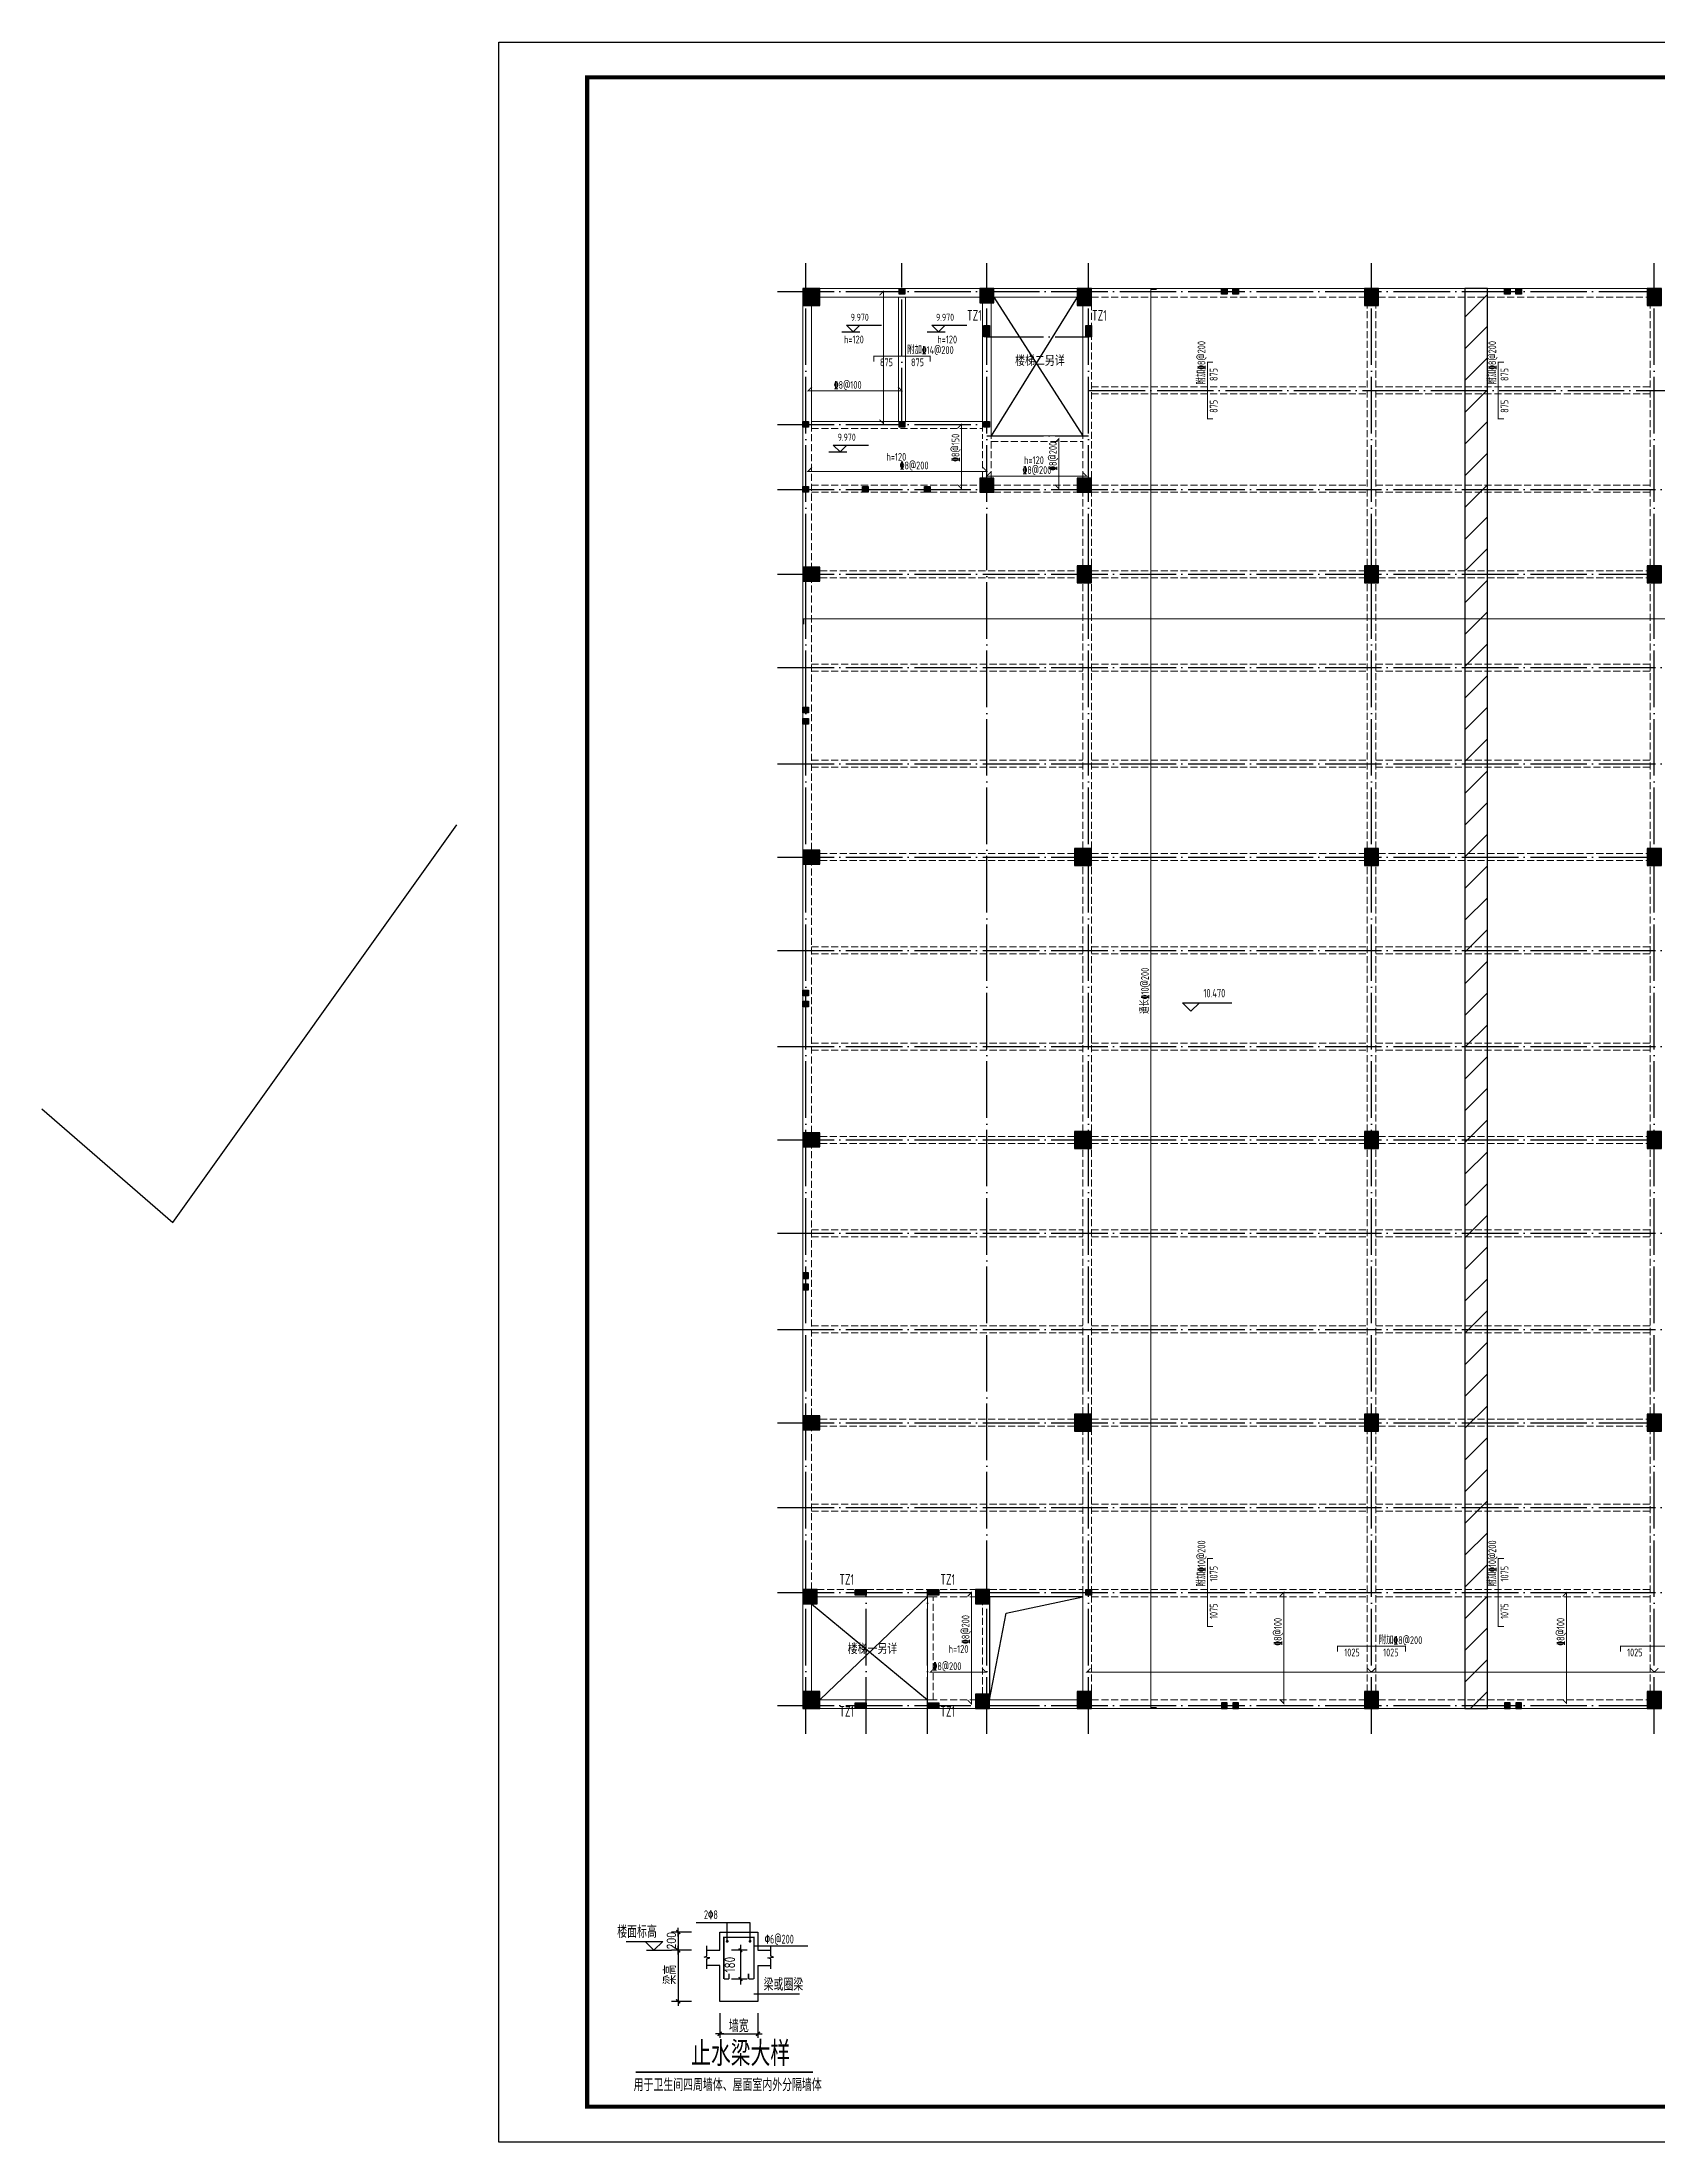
# Model space of a CAD drawing. Extents: x -2331248 to -1198620, y -977263 to -545844.
# Drawn here: x -1715338 to -1658235, y -765858 to -691608 of the extents above; entities that cross this region are included whole.
import ezdxf
from ezdxf.enums import TextEntityAlignment as Align

# ---------------------------------------------------------------- set-up
doc = ezdxf.new("R2010")
doc.units = 0
doc.header["$LTSCALE"] = 1000
doc.header["$MEASUREMENT"] = 0
for name, pattern in [('DASH', [0.35, 0.25, -0.1]), ('DOTE', [2.42, 2, -0.2, 0.02, -0.2]), ('线型3', [500, 300, -200])]:
    doc.linetypes.add(name, pattern=pattern)
doc.layers.get('0').update_dxf_attribs({"linetype": 'CONTINUOUS'})
doc.layers.get('DEFPOINTS').update_dxf_attribs({"linetype": 'CONTINUOUS'})
for name, color, linetype in [('DIM', 3, 'CONTINUOUS'), ('DOTE', 1, 'DOTE'), ('GJ', 1, 'CONTINUOUS'), ('PUB_TITLE', 4, 'CONTINUOUS'), ('TEXT', 7, 'CONTINUOUS'), ('THIN', 7, 'CONTINUOUS'), ('中文', 7, 'CONTINUOUS'), ('尺寸线及数字', 7, 'CONTINUOUS'), ('构件名称', 7, 'CONTINUOUS'), ('构造柱', 6, 'CONTINUOUS'), ('构造柱名称', 211, 'CONTINUOUS'), ('柱涂实', 54, 'CONTINUOUS'), ('洞口边线', 7, 'CONTINUOUS'), ('钢筋标注', 253, 'CONTINUOUS'), ('零厚板', 7, 'CONTINUOUS')]:
    doc.layers.add(name, color=color, linetype=linetype)
for name, color, linetype, lineweight in [('S_Beam', 4, 'CONTINUOUS', 18), ('S_BeamDash', 134, '线型3', 18), ('S_Cl', 2, 'CONTINUOUS', 9), ('S_Hole', 9, 'CONTINUOUS', 18), ('S_SlabDownBar', 14, 'CONTINUOUS', 35), ('S_SlabDownBarText', 7, 'CONTINUOUS', 25), ('S_SlabUpBar', 1, 'CONTINUOUS', 35), ('S_SlabUpBarDim', 84, 'CONTINUOUS', 25), ('S_SlabUpBarText', 7, 'CONTINUOUS', 25), ('板标注', 7, 'CONTINUOUS', 18)]:
    doc.layers.add(name, color=color, linetype=linetype, lineweight=lineweight)
doc.styles.add('_HZTXT', font='txt.shx', dxfattribs={"width": 0.8, "bigfont": 'hztxt.shx'})
doc.styles.add('DIM_FONT', font='tssdeng.shx', dxfattribs={"width": 0.8, "bigfont": 'tssdchn.shx'})
doc.styles.add('PkpmHz', font='Pkpmeng', dxfattribs={"width": 0.7, "bigfont": 'hztxt'})
doc.styles.get("Standard").update_dxf_attribs({"font": 'txt.shx', "height": 3, "bigfont": 'hztxt.shx'})
doc.styles.add('STYLE2', font='tssdeng.shx', dxfattribs={"width": 0.8, "bigfont": 'tssdchn.shx'})
doc.styles.add('TSSD_NORM', font='Tssdeng.shx', dxfattribs={"width": 0.7, "bigfont": 'hztxt.shx'})
doc.styles.add('TSSD_REIN', font='Tssdeng.shx', dxfattribs={"width": 0.7, "bigfont": 'hztxt.shx'})
doc.dimstyles.new('DIMN', dxfattribs={"dimtxt": 300, "dimasz": 100, "dimexe": 250, "dimexo": 300, "dimgap": 150, "dimtad": 1, "dimdec": 0, "dimzin": 0, "dimdsep": 46, "dimtxsty": 'DIM_FONT', "dimblk": 'ARCHTICK', "dimcen": 0.09, "dimdle": 150, "dimclrt": 7, "dimazin": 2, "dimtfac": 1, "dimtdec": 0, "dimtix": 1, "dimtmove": 2, "dimatfit": 3, "dimldrblk": '_DIMX', "dimfxl": 1, "dimtolj": 1, "dimtzin": 0, "dimarcsym": 0})

# ---------------------------------------------------------------- blocks, each defined once
blk = doc.blocks.new('_ARCHTICK')
at = {"color": 0, "linetype": 'ByBlock', "const_width": 0.4}
blk.add_lwpolyline([(-0.5, -0.5), (0.5, 0.5)], dxfattribs=at)
blk = doc.blocks.new('*D222')
at = {"color": 0, "lineweight": -2}
for p, q in [((-1737676, -680539), (-1738119, -680539)), ((-1737869, -680389), (-1737869, -681505)), ((-1737676, -681355), (-1738119, -681355))]:
    blk.add_line(p, q, dxfattribs=at)
at = {"layer": 'DEFPOINTS', "color": 0}
for p in [(-1737376, -680539), (-1737869, -681355), (-1737376, -681355)]:
    blk.add_point(p, dxfattribs=at)
at = {"color": 0, "lineweight": -2, "xscale": 100, "yscale": 100, "zscale": 100}
for p, rotation in [((-1737869, -680539), 90), ((-1737869, -681355), 270)]:
    blk.add_blockref('_ARCHTICK', p, dxfattribs=dict(at, rotation=rotation))
at = {"color": 7, "insert": (-1738169, -680947), "char_height": 300, "attachment_point": 5, "rotation": 90, "style": 'DIM_FONT'}
blk.add_mtext('\\A1;180', dxfattribs=at)
blk = doc.blocks.new('_DIMX')
blk.add_line((-150, 0), (150, 0))
at = {"const_width": 50}
blk.add_lwpolyline([(-70, -70), (70, 70)], dxfattribs=at)
blk = doc.blocks.new('A$C1ABE4412')
at = {"color": 0, "linetype": 'ByBlock'}
for p, q in [((1671.8, 4496.3), (1671.8, 2536.8)), ((2847.4, 1619.2), (3925.8, 1619.2))]:
    blk.add_line(p, q, dxfattribs=at)
for p, q in [((2846.6, 3984.8), (2846.6, 4496.3)), ((2846.6, 4496.3), (3926.6, 4496.3)), ((3926.6, 4496.3), (3926.6, 3984.8)), ((2482.2, 3984.8), (2846.6, 3984.8)), ((3926.6, 3984.8), (4291, 3984.8)), ((2846.6, 3552.8), (2482.2, 3552.8)), ((2846.6, 2536), (2846.6, 3552.8)), ((3926.6, 3552.8), (4291, 3552.8)), ((3926.6, 3552.8), (3926.6, 2536)), ((3926.6, 2536), (2846.6, 2536)), ((3814.1, 2749.8), (5105.3, 2749.8))]:
    blk.add_line(p, q)
at = {"const_width": 48}
blk.add_lwpolyline([(466.9, 531.3), (5481, 531.3)], dxfattribs=at)
at = {"layer": 'DIM'}
for p, q in [((3703.8, 4756.4), (2175.6, 4756.4)), ((3057.9, 4216.8), (3057.9, 4756.4)), ((3703.8, 4216.8), (3703.8, 4756.4)), ((2049.9, 4496.3), (1482.7, 4496.3)), ((2049.9, 3984.8), (1482.7, 3984.8)), ((5342.4, 4102.3), (3814.1, 4102.3)), ((2049.9, 2536), (1482.7, 2536)), ((2846.6, 2201.8), (2846.6, 1509)), ((3926.6, 2201.8), (3926.6, 1509))]:
    blk.add_line(p, q, dxfattribs=at)
for points in [[(2482.2, 3461.6), (2482.2, 3738.4), (2565, 3766.4), (2406.1, 3792.7), (2482.2, 3811.9), (2482.2, 4111.6)], [(4291, 3461.6), (4291, 3738.4), (4208.1, 3766.4), (4367, 3792.7), (4291, 3811.9), (4291, 4111.6)]]:
    blk.add_lwpolyline(points, dxfattribs=at)
at = {"layer": 'GJ', "const_width": 40}
for points in [[(3814.1, 3168.9), (3814.1, 4347), (2963.4, 4347), (2963.4, 3168.9)], [(3111.6, 3168.9), (2963.4, 3168.9)], [(3111.6, 3321.8), (3111.6, 3168.9)], [(3661.5, 3321.8), (3661.5, 3168.9)], [(3661.5, 3168.9), (3809.8, 3168.9)]]:
    blk.add_lwpolyline(points, dxfattribs=at)
for points in [[(3037.9, 4236.8, 1), (3077.9, 4236.8, 1)], [(3683.8, 4236.8, 1), (3723.8, 4236.8, 1)]]:
    blk.add_lwpolyline(points, format="xyb", close=True, dxfattribs=at)
at = {"layer": '尺寸线及数字'}
for p, q in [((204.4, 4234.8), (1234.4, 4234.8)), ((984.4, 3984.8), (734.4, 4234.8)), ((1234.4, 4234.8), (984.4, 3984.8)), ((772.8, 3984.8), (1482.7, 3984.8))]:
    blk.add_line(p, q, dxfattribs=at)
at = {"color": 0, "linetype": 'ByBlock', "yscale": 0.7999999998137355, "zscale": 0.8}
for p, xscale, rotation in [((1671.8, 4496.3), 0.7999999998137355, 90), ((1671.8, 3984.8), 0.7999999998137355, 90), ((1671.8, 2536), 0.7999999998137355, 270), ((2846.6, 1619.2), 0.8000000000465661, 180)]:
    blk.add_blockref('_DIMX', p, dxfattribs=dict(at, xscale=xscale, rotation=rotation))
at = {"color": 0, "linetype": 'ByBlock', "xscale": 0.8000000000465661, "yscale": 0.7999999998137355, "zscale": 0.8}
blk.add_blockref('_DIMX', (3926.6, 1619.2), dxfattribs=at)
at = {"color": 7, "linetype": 'ByBlock', "width": 0.8}
blk.add_text('200', height=240, rotation=90, dxfattribs=at).set_placement((1476.8, 4253.5), align=Align.MIDDLE)
at = {"layer": '中文', "style": '_HZTXT', "width": 0.8}
for s, height, p in [('止水梁大样', 700, (2039, 706.7)), ('用于卫生间四周墙体、屋面室内外分隔墙体', 350, (412.4, 0))]:
    blk.add_text(s, height=height, dxfattribs=at).set_placement(p)
at = {"layer": '钢筋标注'}
for s, height, style, width, p in [('2%%1308', 250, 'TSSD_REIN', 0.7, (2399.5, 4864.6)), ('%%1306@200', 250, 'TSSD_REIN', 0.7, (4119.2, 4172.7)), ('梁或圈梁', 350, '_HZTXT', 0.8, (4088.1, 2841.2))]:
    blk.add_text(s, height=height, dxfattribs=dict(at, style=style, width=width)).set_placement(p)
at = {"layer": '钢筋标注', "style": '_HZTXT', "width": 0.8}
blk.add_text('楼面标高', height=350, dxfattribs=at).set_placement((1067.1, 4333.3), align=Align.RIGHT)
blk.add_text('梁高', height=350, rotation=90, dxfattribs=at).set_placement((1418.8, 3291.7), align=Align.MIDDLE)
blk.add_text('墙宽', height=350, dxfattribs=at).set_placement((3386.6, 1859.2), align=Align.MIDDLE)
at = {"color": 43}
dim = blk.add_linear_dim(base=(3432.9, 3168.9), p1=(3926.6, 3984.8), p2=(3926.6, 3168.9), angle=90, text='180', dimstyle='DIMN', override={"dimlfac": 0.2, "dimzin": 0}, dxfattribs=at)
dim.commit()
dim.dimension.update_dxf_attribs({"geometry": '*D222', "text_midpoint": (3132.9, 3576.9), "insert": (1741302.1, 684523.4)})

msp = doc.modelspace()

# ---------------------------------------------------------------- hatches: boundary and pattern name
h = msp.add_hatch()
h.set_pattern_fill('ANSI31', color=256, scale=500, style=0)
h.set_pattern_definition([(45, (122468.5, -63308), (-561.266, 561.266), [])])
h.paths.add_polyline_path([(-1664231.5, -700327.1), (-1665031.5, -700327.1), (-1665031.5, -750527.1), (-1664231.5, -750527.1)])
at = {"layer": '柱涂实'}
for points in [[(-1687831.5, -700927.1), (-1687831.5, -700327.1), (-1688431.5, -700327.1), (-1688431.5, -700927.1)], [(-1681681.5, -700827.1), (-1681681.5, -700327.1), (-1682181.5, -700327.1), (-1682181.5, -700827.1)], [(-1678231.5, -700927.1), (-1678231.5, -700327.1), (-1678731.5, -700327.1), (-1678731.5, -700927.1)], [(-1668081.5, -700927.1), (-1668081.5, -700327.1), (-1668581.5, -700327.1), (-1668581.5, -700927.1)], [(-1658081.5, -700927.1), (-1658081.5, -700327.1), (-1658581.5, -700327.1), (-1658581.5, -700927.1)], [(-1681681.5, -707527.1), (-1681681.5, -707027.1), (-1682181.5, -707027.1), (-1682181.5, -707527.1)], [(-1678231.5, -707527.1), (-1678231.5, -707027.1), (-1678731.5, -707027.1), (-1678731.5, -707527.1)], [(-1687831.5, -710677.1), (-1687831.5, -710177.1), (-1688431.5, -710177.1), (-1688431.5, -710677.1)], [(-1678231.5, -710727.1), (-1678231.5, -710127.1), (-1678731.5, -710127.1), (-1678731.5, -710727.1)], [(-1668081.5, -710727.1), (-1668081.5, -710127.1), (-1668581.5, -710127.1), (-1668581.5, -710727.1)], [(-1658081.5, -710727.1), (-1658081.5, -710127.1), (-1658581.5, -710127.1), (-1658581.5, -710727.1)], [(-1687831.5, -720677.1), (-1687831.5, -720177.1), (-1688431.5, -720177.1), (-1688431.5, -720677.1)], [(-1678231.5, -720727.1), (-1678231.5, -720127.1), (-1678831.5, -720127.1), (-1678831.5, -720727.1)], [(-1668081.5, -720727.1), (-1668081.5, -720127.1), (-1668581.5, -720127.1), (-1668581.5, -720727.1)], [(-1658081.5, -720727.1), (-1658081.5, -720127.1), (-1658581.5, -720127.1), (-1658581.5, -720727.1)], [(-1687831.5, -730677.1), (-1687831.5, -730177.1), (-1688431.5, -730177.1), (-1688431.5, -730677.1)], [(-1678231.5, -730727.1), (-1678231.5, -730127.1), (-1678831.5, -730127.1), (-1678831.5, -730727.1)], [(-1668081.5, -730727.1), (-1668081.5, -730127.1), (-1668581.5, -730127.1), (-1668581.5, -730727.1)], [(-1658081.5, -730727.1), (-1658081.5, -730127.1), (-1658581.5, -730127.1), (-1658581.5, -730727.1)], [(-1687831.5, -740677.1), (-1687831.5, -740177.1), (-1688431.5, -740177.1), (-1688431.5, -740677.1)], [(-1678231.5, -740727.1), (-1678231.5, -740127.1), (-1678831.5, -740127.1), (-1678831.5, -740727.1)], [(-1668081.5, -740727.1), (-1668081.5, -740127.1), (-1668581.5, -740127.1), (-1668581.5, -740727.1)], [(-1658081.5, -740727.1), (-1658081.5, -740127.1), (-1658581.5, -740127.1), (-1658581.5, -740727.1)], [(-1687931.5, -746827.1), (-1687931.5, -746327.1), (-1688431.5, -746327.1), (-1688431.5, -746827.1)], [(-1681831.5, -746827.1), (-1681831.5, -746327.1), (-1682331.5, -746327.1), (-1682331.5, -746827.1)], [(-1687831.5, -750527.1), (-1687831.5, -749927.1), (-1688431.5, -749927.1), (-1688431.5, -750527.1)], [(-1681831.5, -750527.1), (-1681831.5, -750027.1), (-1682331.5, -750027.1), (-1682331.5, -750527.1)], [(-1678231.5, -750527.1), (-1678231.5, -749927.1), (-1678731.5, -749927.1), (-1678731.5, -750527.1)], [(-1668081.5, -750527.1), (-1668081.5, -749927.1), (-1668581.5, -749927.1), (-1668581.5, -750527.1)], [(-1658081.5, -750527.1), (-1658081.5, -749927.1), (-1658581.5, -749927.1), (-1658581.5, -750527.1)]]:
    msp.add_hatch(color=256, dxfattribs=at).paths.add_polyline_path(points)

# ---------------------------------------------------------------- linework, layer by layer
msp.add_lwpolyline([(-1665031.5, -750527.1), (-1664231.5, -750527.1), (-1664231.5, -700327.1), (-1665031.5, -700327.1)], close=True)
msp.add_lwpolyline([(-1715338, -729331), (-1710715, -733349), (-1700665, -719288)])
at = {"layer": 'DOTE'}
for p, q in [((-1688331.5, -751427.1), (-1688331.5, -699427.1)), ((-1684931.5, -705127.1), (-1684931.5, -699427.1)), ((-1681931.5, -751427.1), (-1681931.5, -699427.1)), ((-1678331.5, -751427.1), (-1678331.5, -699427.1)), ((-1668331.5, -751427.1), (-1668331.5, -699427.1)), ((-1658331.5, -751427.1), (-1658331.5, -699427.1)), ((-1689331.5, -700427.1), (-1627331.5, -700427.1)), ((-1681931.5, -702027.1), (-1678331.5, -702027.1)), ((-1678331.5, -703927.1), (-1627331.5, -703927.1)), ((-1689331.5, -705127.1), (-1681931.5, -705127.1)), ((-1681931.5, -705537.1), (-1678331.5, -705537.1)), ((-1689331.5, -707427.1), (-1627331.5, -707427.1)), ((-1689331.5, -710427.1), (-1627331.5, -710427.1)), ((-1689331.5, -713727.1), (-1627331.5, -713727.1)), ((-1689331.5, -717127.1), (-1627331.5, -717127.1)), ((-1689331.5, -720427.1), (-1627331.5, -720427.1)), ((-1689331.5, -723727.1), (-1627331.5, -723727.1)), ((-1689331.5, -727127.1), (-1627331.5, -727127.1)), ((-1689331.5, -730427.1), (-1627331.5, -730427.1)), ((-1689331.5, -733727.1), (-1627331.5, -733727.1)), ((-1689331.5, -737127.1), (-1627331.5, -737127.1)), ((-1689331.5, -740427.1), (-1627331.5, -740427.1)), ((-1689331.5, -743427.1), (-1627331.5, -743427.1)), ((-1689331.5, -746427.1), (-1627331.5, -746427.1)), ((-1686191.5, -751427.1), (-1686191.5, -746427.1)), ((-1684031.5, -751427.1), (-1684031.5, -746427.1)), ((-1689331.5, -750427.1), (-1627331.5, -750427.1))]:
    msp.add_line(p, q, dxfattribs=at)
at = {"layer": 'PUB_TITLE'}
msp.add_lwpolyline([(-1699191, -765858.1), (-1699191, -691608.1), (-1594066, -691608.1), (-1594066, -765858.1)], close=True, dxfattribs=at)
at = {"layer": 'PUB_TITLE', "const_width": 150}
msp.add_lwpolyline([(-1696066, -692858.1), (-1595316, -692858.1), (-1595316, -764608.1), (-1696066, -764608.1)], close=True, dxfattribs=at)
at = {"layer": 'S_Beam', "ltscale": 1}
for p, q in [((-1687831.5, -700327.1), (-1682181.5, -700327.1)), ((-1687831.5, -700627.1), (-1682181.5, -700627.1)), ((-1685056.5, -705027.1), (-1685056.5, -700627.1)), ((-1684806.5, -705027.1), (-1684806.5, -700627.1)), ((-1682081.5, -705127.1), (-1682081.5, -700827.1)), ((-1681781.5, -705637.1), (-1681781.5, -700827.1)), ((-1681681.5, -700327.1), (-1678731.5, -700327.1)), ((-1681681.5, -700627.1), (-1678731.5, -700627.1)), ((-1678231.5, -700327.1), (-1668581.5, -700327.1)), ((-1668081.5, -700327.1), (-1658581.5, -700327.1)), ((-1688431.5, -710177.1), (-1688431.5, -700927.1)), ((-1688131.5, -705127.1), (-1688131.5, -700927.1)), ((-1678531.5, -705637.1), (-1678531.5, -700927.1)), ((-1688131.5, -705027.1), (-1682081.5, -705027.1)), ((-1681781.5, -705537.1), (-1678531.5, -705537.1)), ((-1688431.5, -720177.1), (-1688431.5, -710677.1)), ((-1688431.5, -730177.1), (-1688431.5, -720677.1)), ((-1688431.5, -740177.1), (-1688431.5, -730677.1)), ((-1688431.5, -746327.1), (-1688431.5, -740677.1)), ((-1688431.5, -749927.1), (-1688431.5, -746827.1)), ((-1688131.5, -749927.1), (-1688131.5, -746827.1)), ((-1687931.5, -746577.1), (-1683931.5, -746577.1)), ((-1684031.5, -750227.1), (-1684031.5, -746577.1)), ((-1681831.5, -746577.1), (-1678531.5, -746577.1)), ((-1681831.5, -750027.1), (-1681831.5, -746827.1)), ((-1678531.5, -749927.1), (-1678531.5, -746452.1)), ((-1687831.5, -750227.1), (-1683931.5, -750227.1)), ((-1687831.5, -750527.1), (-1683931.5, -750527.1)), ((-1683931.5, -750527.1), (-1682331.5, -750527.1)), ((-1681831.5, -750227.1), (-1678731.5, -750227.1)), ((-1681831.5, -750527.1), (-1678731.5, -750527.1)), ((-1678231.5, -750527.1), (-1668581.5, -750527.1)), ((-1668081.5, -750527.1), (-1658581.5, -750527.1))]:
    msp.add_line(p, q, dxfattribs=at)
at = {"layer": 'S_BeamDash', "linetype": 'DASH', "ltscale": 1}
for p, q in [((-1678231.5, -700627.1), (-1668581.5, -700627.1)), ((-1668081.5, -700627.1), (-1658581.5, -700627.1)), ((-1678231.5, -705637.1), (-1678231.5, -700927.1)), ((-1668481.5, -710127.1), (-1668481.5, -700927.1)), ((-1668181.5, -710127.1), (-1668181.5, -700927.1)), ((-1658481.5, -710127.1), (-1658481.5, -700927.1)), ((-1678231.5, -703802.1), (-1668481.5, -703802.1)), ((-1668181.5, -703802.1), (-1658481.5, -703802.1)), ((-1678231.5, -704052.1), (-1668481.5, -704052.1)), ((-1668181.5, -704052.1), (-1658481.5, -704052.1)), ((-1688131.5, -705127.1), (-1688131.5, -710177.1)), ((-1688131.5, -705277.1), (-1682081.5, -705277.1)), ((-1682081.5, -705127.1), (-1682081.5, -705637.1)), ((-1682081.5, -707027.1), (-1682081.5, -705637.1)), ((-1681781.5, -707027.1), (-1681781.5, -705637.1)), ((-1681781.5, -705737.1), (-1678531.5, -705737.1)), ((-1678531.5, -707027.1), (-1678531.5, -705637.1)), ((-1678231.5, -707027.1), (-1678231.5, -705637.1)), ((-1688131.5, -707277.1), (-1682181.5, -707277.1)), ((-1688131.5, -707527.1), (-1682181.5, -707527.1)), ((-1681681.5, -707277.1), (-1678731.5, -707277.1)), ((-1681681.5, -707527.1), (-1678731.5, -707527.1)), ((-1678531.5, -710127.1), (-1678531.5, -707527.1)), ((-1678231.5, -707277.1), (-1668481.5, -707277.1)), ((-1678231.5, -710127.1), (-1678231.5, -707527.1)), ((-1678231.5, -707527.1), (-1668481.5, -707527.1)), ((-1668181.5, -707277.1), (-1658481.5, -707277.1)), ((-1668181.5, -707527.1), (-1658481.5, -707527.1)), ((-1687831.5, -710302.1), (-1678731.5, -710302.1)), ((-1687831.5, -710552.1), (-1678731.5, -710552.1)), ((-1678231.5, -710302.1), (-1668581.5, -710302.1)), ((-1678231.5, -710552.1), (-1668581.5, -710552.1)), ((-1668081.5, -710302.1), (-1658581.5, -710302.1)), ((-1668081.5, -710552.1), (-1658581.5, -710552.1)), ((-1688131.5, -720177.1), (-1688131.5, -710677.1)), ((-1678531.5, -720127.1), (-1678531.5, -710727.1)), ((-1678231.5, -720127.1), (-1678231.5, -710727.1)), ((-1668481.5, -720127.1), (-1668481.5, -710727.1)), ((-1668181.5, -720127.1), (-1668181.5, -710727.1)), ((-1658481.5, -720127.1), (-1658481.5, -710727.1)), ((-1688131.5, -713602.1), (-1678531.5, -713602.1)), ((-1688131.5, -713852.1), (-1678531.5, -713852.1)), ((-1678231.5, -713602.1), (-1668481.5, -713602.1)), ((-1678231.5, -713852.1), (-1668481.5, -713852.1)), ((-1668181.5, -713602.1), (-1658481.5, -713602.1)), ((-1668181.5, -713852.1), (-1658481.5, -713852.1)), ((-1688131.5, -717002.1), (-1678531.5, -717002.1)), ((-1688131.5, -717252.1), (-1678531.5, -717252.1)), ((-1678231.5, -717002.1), (-1668481.5, -717002.1)), ((-1678231.5, -717252.1), (-1668481.5, -717252.1)), ((-1668181.5, -717002.1), (-1658481.5, -717002.1)), ((-1668181.5, -717252.1), (-1658481.5, -717252.1)), ((-1688131.5, -730177.1), (-1688131.5, -720677.1)), ((-1687831.5, -720302.1), (-1678831.5, -720302.1)), ((-1687831.5, -720552.1), (-1678831.5, -720552.1)), ((-1678531.5, -730127.1), (-1678531.5, -720727.1)), ((-1678231.5, -720302.1), (-1668581.5, -720302.1)), ((-1678231.5, -720552.1), (-1668581.5, -720552.1)), ((-1678231.5, -730127.1), (-1678231.5, -720727.1)), ((-1668481.5, -730127.1), (-1668481.5, -720727.1)), ((-1668181.5, -730127.1), (-1668181.5, -720727.1)), ((-1668081.5, -720302.1), (-1658581.5, -720302.1)), ((-1668081.5, -720552.1), (-1658581.5, -720552.1)), ((-1658481.5, -730127.1), (-1658481.5, -720727.1)), ((-1688131.5, -723602.1), (-1678531.5, -723602.1)), ((-1688131.5, -723852.1), (-1678531.5, -723852.1)), ((-1678231.5, -723602.1), (-1668481.5, -723602.1)), ((-1678231.5, -723852.1), (-1668481.5, -723852.1)), ((-1668181.5, -723602.1), (-1658481.5, -723602.1)), ((-1668181.5, -723852.1), (-1658481.5, -723852.1)), ((-1688131.5, -727002.1), (-1678531.5, -727002.1)), ((-1688131.5, -727252.1), (-1678531.5, -727252.1)), ((-1678231.5, -727002.1), (-1668481.5, -727002.1)), ((-1678231.5, -727252.1), (-1668481.5, -727252.1)), ((-1668181.5, -727002.1), (-1658481.5, -727002.1)), ((-1668181.5, -727252.1), (-1658481.5, -727252.1)), ((-1687831.5, -730302.1), (-1678831.5, -730302.1)), ((-1687831.5, -730552.1), (-1678831.5, -730552.1)), ((-1678231.5, -730302.1), (-1668581.5, -730302.1)), ((-1678231.5, -730552.1), (-1668581.5, -730552.1)), ((-1668081.5, -730302.1), (-1658581.5, -730302.1)), ((-1668081.5, -730552.1), (-1658581.5, -730552.1)), ((-1688131.5, -740177.1), (-1688131.5, -730677.1)), ((-1678531.5, -740127.1), (-1678531.5, -730727.1)), ((-1678231.5, -740127.1), (-1678231.5, -730727.1)), ((-1668481.5, -740127.1), (-1668481.5, -730727.1)), ((-1668181.5, -740127.1), (-1668181.5, -730727.1)), ((-1658481.5, -740127.1), (-1658481.5, -730727.1)), ((-1688131.5, -733602.1), (-1678531.5, -733602.1)), ((-1688131.5, -733852.1), (-1678531.5, -733852.1)), ((-1678231.5, -733602.1), (-1668481.5, -733602.1)), ((-1678231.5, -733852.1), (-1668481.5, -733852.1)), ((-1668181.5, -733602.1), (-1658481.5, -733602.1)), ((-1668181.5, -733852.1), (-1658481.5, -733852.1)), ((-1688131.5, -737002.1), (-1678531.5, -737002.1)), ((-1688131.5, -737252.1), (-1678531.5, -737252.1)), ((-1678231.5, -737002.1), (-1668481.5, -737002.1)), ((-1678231.5, -737252.1), (-1668481.5, -737252.1)), ((-1668181.5, -737002.1), (-1658481.5, -737002.1)), ((-1668181.5, -737252.1), (-1658481.5, -737252.1)), ((-1688131.5, -746327.1), (-1688131.5, -740677.1)), ((-1687831.5, -740302.1), (-1678831.5, -740302.1)), ((-1687831.5, -740552.1), (-1678831.5, -740552.1)), ((-1678531.5, -746452.1), (-1678531.5, -740727.1)), ((-1678231.5, -740302.1), (-1668581.5, -740302.1)), ((-1678231.5, -740552.1), (-1668581.5, -740552.1)), ((-1678231.5, -746452.1), (-1678231.5, -740727.1)), ((-1668481.5, -749927.1), (-1668481.5, -740727.1)), ((-1668181.5, -749927.1), (-1668181.5, -740727.1)), ((-1668081.5, -740302.1), (-1658581.5, -740302.1)), ((-1668081.5, -740552.1), (-1658581.5, -740552.1)), ((-1658481.5, -749927.1), (-1658481.5, -740727.1)), ((-1688131.5, -743302.1), (-1678531.5, -743302.1)), ((-1688131.5, -743552.1), (-1678531.5, -743552.1)), ((-1678231.5, -743302.1), (-1668481.5, -743302.1)), ((-1678231.5, -743552.1), (-1668481.5, -743552.1)), ((-1668181.5, -743302.1), (-1658481.5, -743302.1)), ((-1668181.5, -743552.1), (-1658481.5, -743552.1)), ((-1687931.5, -746327.1), (-1683931.5, -746327.1)), ((-1683931.5, -746327.1), (-1682331.5, -746327.1)), ((-1683931.5, -746577.1), (-1682331.5, -746577.1)), ((-1683831.5, -750227.1), (-1683831.5, -746577.1)), ((-1682081.5, -750027.1), (-1682081.5, -746827.1)), ((-1681831.5, -746327.1), (-1678531.5, -746327.1)), ((-1678231.5, -746327.1), (-1668481.5, -746327.1)), ((-1678231.5, -749927.1), (-1678231.5, -746452.1)), ((-1678231.5, -746577.1), (-1668481.5, -746577.1)), ((-1668181.5, -746327.1), (-1658481.5, -746327.1)), ((-1668181.5, -746577.1), (-1658481.5, -746577.1)), ((-1683931.5, -750227.1), (-1682331.5, -750227.1)), ((-1678231.5, -750227.1), (-1668581.5, -750227.1)), ((-1668081.5, -750227.1), (-1658581.5, -750227.1))]:
    msp.add_line(p, q, dxfattribs=at)
at = {"layer": 'S_Cl', "ltscale": 1}
for points in [[(-1687831.5, -700927.1), (-1687831.5, -700327.1), (-1688431.5, -700327.1), (-1688431.5, -700927.1)], [(-1681681.5, -700827.1), (-1681681.5, -700327.1), (-1682181.5, -700327.1), (-1682181.5, -700827.1)], [(-1678231.5, -700927.1), (-1678231.5, -700327.1), (-1678731.5, -700327.1), (-1678731.5, -700927.1)], [(-1668081.5, -700927.1), (-1668081.5, -700327.1), (-1668581.5, -700327.1), (-1668581.5, -700927.1)], [(-1658081.5, -700927.1), (-1658081.5, -700327.1), (-1658581.5, -700327.1), (-1658581.5, -700927.1)], [(-1681681.5, -707527.1), (-1681681.5, -707027.1), (-1682181.5, -707027.1), (-1682181.5, -707527.1)], [(-1678231.5, -707527.1), (-1678231.5, -707027.1), (-1678731.5, -707027.1), (-1678731.5, -707527.1)], [(-1687831.5, -710677.1), (-1687831.5, -710177.1), (-1688431.5, -710177.1), (-1688431.5, -710677.1)], [(-1678231.5, -710727.1), (-1678231.5, -710127.1), (-1678731.5, -710127.1), (-1678731.5, -710727.1)], [(-1668081.5, -710727.1), (-1668081.5, -710127.1), (-1668581.5, -710127.1), (-1668581.5, -710727.1)], [(-1658081.5, -710727.1), (-1658081.5, -710127.1), (-1658581.5, -710127.1), (-1658581.5, -710727.1)], [(-1687831.5, -720677.1), (-1687831.5, -720177.1), (-1688431.5, -720177.1), (-1688431.5, -720677.1)], [(-1678231.5, -720727.1), (-1678231.5, -720127.1), (-1678831.5, -720127.1), (-1678831.5, -720727.1)], [(-1668081.5, -720727.1), (-1668081.5, -720127.1), (-1668581.5, -720127.1), (-1668581.5, -720727.1)], [(-1658081.5, -720727.1), (-1658081.5, -720127.1), (-1658581.5, -720127.1), (-1658581.5, -720727.1)], [(-1687831.5, -730677.1), (-1687831.5, -730177.1), (-1688431.5, -730177.1), (-1688431.5, -730677.1)], [(-1678231.5, -730727.1), (-1678231.5, -730127.1), (-1678831.5, -730127.1), (-1678831.5, -730727.1)], [(-1668081.5, -730727.1), (-1668081.5, -730127.1), (-1668581.5, -730127.1), (-1668581.5, -730727.1)], [(-1658081.5, -730727.1), (-1658081.5, -730127.1), (-1658581.5, -730127.1), (-1658581.5, -730727.1)], [(-1687831.5, -740677.1), (-1687831.5, -740177.1), (-1688431.5, -740177.1), (-1688431.5, -740677.1)], [(-1678231.5, -740727.1), (-1678231.5, -740127.1), (-1678831.5, -740127.1), (-1678831.5, -740727.1)], [(-1668081.5, -740727.1), (-1668081.5, -740127.1), (-1668581.5, -740127.1), (-1668581.5, -740727.1)], [(-1658081.5, -740727.1), (-1658081.5, -740127.1), (-1658581.5, -740127.1), (-1658581.5, -740727.1)], [(-1687931.5, -746827.1), (-1687931.5, -746327.1), (-1688431.5, -746327.1), (-1688431.5, -746827.1)], [(-1681831.5, -746827.1), (-1681831.5, -746327.1), (-1682331.5, -746327.1), (-1682331.5, -746827.1)], [(-1687831.5, -750527.1), (-1687831.5, -749927.1), (-1688431.5, -749927.1), (-1688431.5, -750527.1)], [(-1681831.5, -750527.1), (-1681831.5, -750027.1), (-1682331.5, -750027.1), (-1682331.5, -750527.1)], [(-1678231.5, -750527.1), (-1678231.5, -749927.1), (-1678731.5, -749927.1), (-1678731.5, -750527.1)], [(-1668081.5, -750527.1), (-1668081.5, -749927.1), (-1668581.5, -749927.1), (-1668581.5, -750527.1)], [(-1658081.5, -750527.1), (-1658081.5, -749927.1), (-1658581.5, -749927.1), (-1658581.5, -750527.1)]]:
    msp.add_lwpolyline(points, close=True, dxfattribs=at)
at = {"layer": 'S_Hole', "ltscale": 1}
msp.add_lwpolyline([(-1681831.5, -750227.1), (-1678731.5, -750227.1), (-1678731.5, -749927.1), (-1678531.5, -749927.1), (-1678531.5, -746577.1), (-1681831.5, -746577.1), (-1681831.5, -750227.1)], close=True, dxfattribs=at)
at = {"layer": 'S_SlabDownBar', "ltscale": 1, "const_width": 35}
for points in [[(-1685726.9, -704960.7), (-1685585.5, -705102.1), (-1685585.5, -700427.1), (-1685726.9, -700568.5)], [(-1688115.1, -703803.7), (-1688256.5, -703945.1), (-1684931.5, -703945.1), (-1685072.9, -703803.7)], [(-1682968.9, -707260.7), (-1682827.5, -707402.1), (-1682827.5, -705127.1), (-1682968.9, -705268.5)], [(-1679524.9, -707260.7), (-1679383.5, -707402.1), (-1679383.5, -705637.1), (-1679524.9, -705778.5)], [(-1688115.1, -706649.7), (-1688256.5, -706791.1), (-1681931.5, -706791.1), (-1682072.9, -706649.7)], [(-1681790.1, -706812.9), (-1681931.5, -706954.3), (-1678406.5, -706954.3), (-1678547.9, -706812.9)], [(-1682612.9, -750235.7), (-1682471.5, -750377.1), (-1682471.5, -746427.1), (-1682612.9, -746568.5)], [(-1671572.9, -750210.7), (-1671431.5, -750352.1), (-1671431.5, -746427.1), (-1671572.9, -746568.5)], [(-1661572.9, -750210.7), (-1661431.5, -750352.1), (-1661431.5, -746427.1), (-1661572.9, -746568.5)], [(-1683790.1, -749105.7), (-1683931.5, -749247.1), (-1681956.5, -749247.1), (-1682097.9, -749105.7)], [(-1678265.1, -749105.7), (-1678406.5, -749247.1), (-1668331.5, -749247.1), (-1668472.9, -749105.7)], [(-1668190.1, -749105.7), (-1668331.5, -749247.1), (-1658331.5, -749247.1), (-1658472.9, -749105.7)], [(-1658190.1, -749105.7), (-1658331.5, -749247.1), (-1648331.5, -749247.1), (-1648472.9, -749105.7)]]:
    msp.add_lwpolyline(points, dxfattribs=at)
at = {"layer": 'S_SlabUpBar', "ltscale": 1, "const_width": 35}
for points in [[(-1675927.7, -750497.1), (-1676127.7, -750497.1), (-1676127.7, -700357.1), (-1675927.7, -700357.1)], [(-1685931.5, -702912.1), (-1685931.5, -702712.1), (-1683931.5, -702712.1), (-1683931.5, -702912.1)], [(-1673931.5, -704927.1), (-1674131.5, -704927.1), (-1674131.5, -702927.1), (-1673931.5, -702927.1)], [(-1663647.5, -704927.1), (-1663847.5, -704927.1), (-1663847.5, -702927.1), (-1663647.5, -702927.1)], [(-1688401.5, -712201), (-1688401.5, -712001), (-1628261.5, -712001), (-1628261.5, -712201)], [(-1673931.5, -747627.1), (-1674131.5, -747627.1), (-1674131.5, -745227.1), (-1673931.5, -745227.1)], [(-1663647.5, -747627.1), (-1663847.5, -747627.1), (-1663847.5, -745227.1), (-1663647.5, -745227.1)], [(-1669531.5, -748527.1), (-1669531.5, -748327.1), (-1667131.5, -748327.1), (-1667131.5, -748527.1)], [(-1659531.5, -748527.1), (-1659531.5, -748327.1), (-1657131.5, -748327.1), (-1657131.5, -748527.1)]]:
    msp.add_lwpolyline(points, dxfattribs=at)
at = {"layer": 'THIN'}
for p, q in [((-1674716, -725877), (-1675016, -725577)), ((-1675016, -725577), (-1673274, -725577)), ((-1674416, -725577), (-1674716, -725877))]:
    msp.add_line(p, q, dxfattribs=at)
at = {"layer": '构造柱'}
for points in [[(-1684831.5, -700527.1), (-1685031.5, -700527.1), (-1685031.5, -700327.1), (-1684831.5, -700327.1)], [(-1673431.5, -700527.1), (-1673631.5, -700527.1), (-1673631.5, -700327.1), (-1673431.5, -700327.1)], [(-1673031.5, -700527.1), (-1673231.5, -700527.1), (-1673231.5, -700327.1), (-1673031.5, -700327.1)], [(-1663431.5, -700527.1), (-1663631.5, -700527.1), (-1663631.5, -700327.1), (-1663431.5, -700327.1)], [(-1663031.5, -700527.1), (-1663231.5, -700527.1), (-1663231.5, -700327.1), (-1663031.5, -700327.1)], [(-1681831.5, -702027.1), (-1682031.5, -702027.1), (-1682031.5, -701627.1), (-1681831.5, -701627.1)], [(-1678231.5, -702027.1), (-1678431.5, -702027.1), (-1678431.5, -701627.1), (-1678231.5, -701627.1)], [(-1688231.5, -705227.1), (-1688431.5, -705227.1), (-1688431.5, -705027.1), (-1688231.5, -705027.1)], [(-1684831.5, -705227.1), (-1685031.5, -705227.1), (-1685031.5, -705027.1), (-1684831.5, -705027.1)], [(-1681831.5, -705227.1), (-1682031.5, -705227.1), (-1682031.5, -705027.1), (-1681831.5, -705027.1)], [(-1688231.5, -707527.1), (-1688431.5, -707527.1), (-1688431.5, -707327.1), (-1688231.5, -707327.1)], [(-1686131.5, -707527.1), (-1686331.5, -707527.1), (-1686331.5, -707327.1), (-1686131.5, -707327.1)], [(-1683931.5, -707527.1), (-1684131.5, -707527.1), (-1684131.5, -707327.1), (-1683931.5, -707327.1)], [(-1688231.5, -715127.1), (-1688231.5, -715327.1), (-1688431.5, -715327.1), (-1688431.5, -715127.1)], [(-1688231.5, -715527.1), (-1688231.5, -715727.1), (-1688431.5, -715727.1), (-1688431.5, -715527.1)], [(-1688231.5, -725127.1), (-1688231.5, -725327.1), (-1688431.5, -725327.1), (-1688431.5, -725127.1)], [(-1688231.5, -725527.1), (-1688231.5, -725727.1), (-1688431.5, -725727.1), (-1688431.5, -725527.1)], [(-1688231.5, -735327.1), (-1688231.5, -735127.1), (-1688431.5, -735127.1), (-1688431.5, -735327.1)], [(-1688231.5, -735727.1), (-1688231.5, -735527.1), (-1688431.5, -735527.1), (-1688431.5, -735727.1)], [(-1686591.5, -746527.1), (-1686591.5, -746327.1), (-1686191.5, -746327.1), (-1686191.5, -746527.1)], [(-1684031.5, -746527.1), (-1684031.5, -746327.1), (-1683631.5, -746327.1), (-1683631.5, -746527.1)], [(-1678231.5, -746527.1), (-1678431.5, -746527.1), (-1678431.5, -746327.1), (-1678231.5, -746327.1)], [(-1686591.5, -750527.1), (-1686591.5, -750327.1), (-1686191.5, -750327.1), (-1686191.5, -750527.1)], [(-1684031.5, -750527.1), (-1684031.5, -750327.1), (-1683631.5, -750327.1), (-1683631.5, -750527.1)], [(-1673431.5, -750327.1), (-1673631.5, -750327.1), (-1673631.5, -750527.1), (-1673431.5, -750527.1)], [(-1673031.5, -750327.1), (-1673231.5, -750327.1), (-1673231.5, -750527.1), (-1673031.5, -750527.1)], [(-1663431.5, -750327.1), (-1663631.5, -750327.1), (-1663631.5, -750527.1), (-1663431.5, -750527.1)], [(-1663031.5, -750327.1), (-1663231.5, -750327.1), (-1663231.5, -750527.1), (-1663031.5, -750527.1)]]:
    msp.add_lwpolyline(points, close=True, dxfattribs=at)
for points in [[(-1684831.5, -700527.1), (-1684831.5, -700327.1), (-1685031.5, -700527.1), (-1685031.5, -700327.1)], [(-1673431.5, -700527.1), (-1673431.5, -700327.1), (-1673631.5, -700527.1), (-1673631.5, -700327.1)], [(-1673031.5, -700527.1), (-1673031.5, -700327.1), (-1673231.5, -700527.1), (-1673231.5, -700327.1)], [(-1663431.5, -700527.1), (-1663431.5, -700327.1), (-1663631.5, -700527.1), (-1663631.5, -700327.1)], [(-1663031.5, -700527.1), (-1663031.5, -700327.1), (-1663231.5, -700527.1), (-1663231.5, -700327.1)], [(-1681831.5, -702027.1), (-1681831.5, -701627.1), (-1682031.5, -702027.1), (-1682031.5, -701627.1)], [(-1678231.5, -702027.1), (-1678231.5, -701627.1), (-1678431.5, -702027.1), (-1678431.5, -701627.1)], [(-1688231.5, -705227.1), (-1688231.5, -705027.1), (-1688431.5, -705227.1), (-1688431.5, -705027.1)], [(-1684831.5, -705227.1), (-1684831.5, -705027.1), (-1685031.5, -705227.1), (-1685031.5, -705027.1)], [(-1681831.5, -705227.1), (-1681831.5, -705027.1), (-1682031.5, -705227.1), (-1682031.5, -705027.1)], [(-1688231.5, -707527.1), (-1688231.5, -707327.1), (-1688431.5, -707527.1), (-1688431.5, -707327.1)], [(-1686131.5, -707527.1), (-1686131.5, -707327.1), (-1686331.5, -707527.1), (-1686331.5, -707327.1)], [(-1683931.5, -707527.1), (-1683931.5, -707327.1), (-1684131.5, -707527.1), (-1684131.5, -707327.1)], [(-1688231.5, -715127.1), (-1688431.5, -715127.1), (-1688231.5, -715327.1), (-1688431.5, -715327.1)], [(-1688231.5, -715527.1), (-1688431.5, -715527.1), (-1688231.5, -715727.1), (-1688431.5, -715727.1)], [(-1688231.5, -725127.1), (-1688431.5, -725127.1), (-1688231.5, -725327.1), (-1688431.5, -725327.1)], [(-1688231.5, -725527.1), (-1688431.5, -725527.1), (-1688231.5, -725727.1), (-1688431.5, -725727.1)], [(-1688231.5, -735327.1), (-1688431.5, -735327.1), (-1688231.5, -735127.1), (-1688431.5, -735127.1)], [(-1688231.5, -735727.1), (-1688431.5, -735727.1), (-1688231.5, -735527.1), (-1688431.5, -735527.1)], [(-1686591.5, -746527.1), (-1686191.5, -746527.1), (-1686591.5, -746327.1), (-1686191.5, -746327.1)], [(-1684031.5, -746527.1), (-1683631.5, -746527.1), (-1684031.5, -746327.1), (-1683631.5, -746327.1)], [(-1678231.5, -746527.1), (-1678231.5, -746327.1), (-1678431.5, -746527.1), (-1678431.5, -746327.1)], [(-1686591.5, -750527.1), (-1686191.5, -750527.1), (-1686591.5, -750327.1), (-1686191.5, -750327.1)], [(-1684031.5, -750527.1), (-1683631.5, -750527.1), (-1684031.5, -750327.1), (-1683631.5, -750327.1)], [(-1673431.5, -750327.1), (-1673431.5, -750527.1), (-1673631.5, -750327.1), (-1673631.5, -750527.1)], [(-1673031.5, -750327.1), (-1673031.5, -750527.1), (-1673231.5, -750327.1), (-1673231.5, -750527.1)], [(-1663431.5, -750327.1), (-1663431.5, -750527.1), (-1663631.5, -750327.1), (-1663631.5, -750527.1)], [(-1663031.5, -750327.1), (-1663031.5, -750527.1), (-1663231.5, -750327.1), (-1663231.5, -750527.1)]]:
    msp.add_solid(points, dxfattribs=at)
at = {"layer": '柱涂实', "linetype": 'Continuous'}
for points in [[(-1687831.5, -700927.1), (-1687831.5, -700327.1), (-1688431.5, -700327.1), (-1688431.5, -700927.1)], [(-1681681.5, -700827.1), (-1681681.5, -700327.1), (-1682181.5, -700327.1), (-1682181.5, -700827.1)], [(-1678231.5, -700927.1), (-1678231.5, -700327.1), (-1678731.5, -700327.1), (-1678731.5, -700927.1)], [(-1668081.5, -700927.1), (-1668081.5, -700327.1), (-1668581.5, -700327.1), (-1668581.5, -700927.1)], [(-1658081.5, -700927.1), (-1658081.5, -700327.1), (-1658581.5, -700327.1), (-1658581.5, -700927.1)], [(-1681681.5, -707527.1), (-1681681.5, -707027.1), (-1682181.5, -707027.1), (-1682181.5, -707527.1)], [(-1678231.5, -707527.1), (-1678231.5, -707027.1), (-1678731.5, -707027.1), (-1678731.5, -707527.1)], [(-1687831.5, -710677.1), (-1687831.5, -710177.1), (-1688431.5, -710177.1), (-1688431.5, -710677.1)], [(-1678231.5, -710727.1), (-1678231.5, -710127.1), (-1678731.5, -710127.1), (-1678731.5, -710727.1)], [(-1668081.5, -710727.1), (-1668081.5, -710127.1), (-1668581.5, -710127.1), (-1668581.5, -710727.1)], [(-1658081.5, -710727.1), (-1658081.5, -710127.1), (-1658581.5, -710127.1), (-1658581.5, -710727.1)], [(-1687831.5, -720677.1), (-1687831.5, -720177.1), (-1688431.5, -720177.1), (-1688431.5, -720677.1)], [(-1678231.5, -720727.1), (-1678231.5, -720127.1), (-1678831.5, -720127.1), (-1678831.5, -720727.1)], [(-1668081.5, -720727.1), (-1668081.5, -720127.1), (-1668581.5, -720127.1), (-1668581.5, -720727.1)], [(-1658081.5, -720727.1), (-1658081.5, -720127.1), (-1658581.5, -720127.1), (-1658581.5, -720727.1)], [(-1687831.5, -730677.1), (-1687831.5, -730177.1), (-1688431.5, -730177.1), (-1688431.5, -730677.1)], [(-1678231.5, -730727.1), (-1678231.5, -730127.1), (-1678831.5, -730127.1), (-1678831.5, -730727.1)], [(-1668081.5, -730727.1), (-1668081.5, -730127.1), (-1668581.5, -730127.1), (-1668581.5, -730727.1)], [(-1658081.5, -730727.1), (-1658081.5, -730127.1), (-1658581.5, -730127.1), (-1658581.5, -730727.1)], [(-1687831.5, -740677.1), (-1687831.5, -740177.1), (-1688431.5, -740177.1), (-1688431.5, -740677.1)], [(-1678231.5, -740727.1), (-1678231.5, -740127.1), (-1678831.5, -740127.1), (-1678831.5, -740727.1)], [(-1668081.5, -740727.1), (-1668081.5, -740127.1), (-1668581.5, -740127.1), (-1668581.5, -740727.1)], [(-1658081.5, -740727.1), (-1658081.5, -740127.1), (-1658581.5, -740127.1), (-1658581.5, -740727.1)], [(-1687931.5, -746827.1), (-1687931.5, -746327.1), (-1688431.5, -746327.1), (-1688431.5, -746827.1)], [(-1681831.5, -746827.1), (-1681831.5, -746327.1), (-1682331.5, -746327.1), (-1682331.5, -746827.1)], [(-1687831.5, -750527.1), (-1687831.5, -749927.1), (-1688431.5, -749927.1), (-1688431.5, -750527.1)], [(-1681831.5, -750527.1), (-1681831.5, -750027.1), (-1682331.5, -750027.1), (-1682331.5, -750527.1)], [(-1678231.5, -750527.1), (-1678231.5, -749927.1), (-1678731.5, -749927.1), (-1678731.5, -750527.1)], [(-1668081.5, -750527.1), (-1668081.5, -749927.1), (-1668581.5, -749927.1), (-1668581.5, -750527.1)], [(-1658081.5, -750527.1), (-1658081.5, -749927.1), (-1658581.5, -749927.1), (-1658581.5, -750527.1)]]:
    msp.add_lwpolyline(points, close=True, dxfattribs=at)
at = {"layer": '洞口边线', "ltscale": 1}
msp.add_lwpolyline([(-1678531.5, -746577.1), (-1681831.5, -746577.1), (-1681831.5, -750227.1), (-1681248.1, -747160.5), (-1678531.5, -746577.1)], close=True, dxfattribs=at)
at = {"layer": '零厚板', "ltscale": 1}
for p, q in [((-1678731.5, -700627.1), (-1681781.5, -705537.1)), ((-1681681.5, -700627.1), (-1678531.5, -705537.1)), ((-1686897.4, -701621.4), (-1685656.5, -701621.4)), ((-1686897.4, -701621.4), (-1686659.8, -701859)), ((-1686422.2, -701621.4), (-1686659.8, -701859)), ((-1683881.4, -701621.4), (-1682640.5, -701621.4)), ((-1683881.4, -701621.4), (-1683643.8, -701859)), ((-1683406.2, -701621.4), (-1683643.8, -701859)), ((-1687053.3, -701859), (-1686423.3, -701859)), ((-1684037.3, -701859), (-1683407.3, -701859)), ((-1687514.3, -706099.8), (-1686884.3, -706099.8)), ((-1687358.4, -705862.2), (-1686117.5, -705862.2)), ((-1687358.4, -705862.2), (-1687120.8, -706099.8)), ((-1686883.2, -705862.2), (-1687120.8, -706099.8)), ((-1688131.5, -746827.1), (-1684031.5, -750227.1)), ((-1684031.5, -746577.1), (-1687831.5, -750227.1))]:
    msp.add_line(p, q, dxfattribs=at)

# ---------------------------------------------------------------- block references
at = {"layer": '构件名称', "xscale": 1.25, "yscale": 1.25, "zscale": 1.25}
msp.add_blockref('A$C1ABE4412', (-1694933.5, -764058), dxfattribs=at)

# ---------------------------------------------------------------- texts
at = {"layer": 'S_SlabDownBarText', "style": 'TSSD_REIN', "width": 0.7}
for s, p in [('%%1328@100', (-1687339.2, -703871)), ('%%1328@200', (-1685010.2, -706717)), ('%%1328@200', (-1680667.2, -706880.2)), ('%%1328@200', (-1683847.7, -749173))]:
    msp.add_text(s, height=275, dxfattribs=at).set_placement(p)
for s, p in [('%%1328@150', (-1682901.6, -706449.9)), ('%%1328@200', (-1679457.6, -706763.4)), ('%%1328@200', (-1682545.6, -748246.4)), ('%%1328@100', (-1671505.6, -748305.9)), ('%%1328@100', (-1661505.6, -748305.9))]:
    msp.add_text(s, height=275, rotation=90, dxfattribs=at).set_placement(p)
at = {"layer": 'S_SlabUpBarDim', "style": 'PkpmHz', "width": 0.75}
for s, p in [('875', (-1685481.5, -702796.3)), ('875', (-1684381.5, -702796.3)), ('1025', (-1669019, -748411.3)), ('1025', (-1667644, -748411.3)), ('1025', (-1659019, -748411.3))]:
    msp.add_text(s, height=275, dxfattribs=at).set_placement(p, align=Align.TOP_CENTER)
for s, p in [('875', (-1674047.4, -703364.6)), ('875', (-1663763.4, -703364.6)), ('875', (-1674047.4, -704489.6)), ('875', (-1663763.4, -704489.6)), ('1075', (-1674047.4, -745764.6)), ('1075', (-1663763.4, -745764.6)), ('1075', (-1674047.4, -747089.6)), ('1075', (-1663763.4, -747089.6))]:
    msp.add_text(s, height=275, rotation=90, dxfattribs=at).set_placement(p, align=Align.TOP_CENTER)
at = {"layer": 'S_SlabUpBarText', "style": 'TSSD_REIN', "width": 0.7}
for s, p in [('附加%%13214@200', (-1684747.7, -702638)), ('附加%%1328@200', (-1668072.7, -748253))]:
    msp.add_text(s, height=275, dxfattribs=at).set_placement(p)
for s, p in [('附加%%1328@200', (-1674205.6, -703718.4)), ('附加%%1328@200', (-1663921.6, -703718.4)), ('通长%%13210@200', (-1676201.8, -725971.4)), ('附加%%13210@200', (-1674205.6, -746218.4)), ('附加%%13210@200', (-1663921.6, -746218.4))]:
    msp.add_text(s, height=275, rotation=90, dxfattribs=at).set_placement(p)
at = {"layer": 'TEXT'}
for s, height, style, width, p in [('楼梯二另详', 375, 'TSSD_NORM', 0.85, (-1680930.4, -703175, 6.9)), ('10.470', 300, 'TSSD_REIN', 0.7, (-1674273.4, -725477)), ('楼梯一另详', 375, 'TSSD_NORM', 0.85, (-1686850.2, -748721.9, 6.9))]:
    msp.add_text(s, height=height, dxfattribs=dict(at, style=style, width=width)).set_placement(p, align=Align.BOTTOM_LEFT)
at = {"layer": '板标注', "style": 'PkpmHz', "width": 0.8}
for p in [(-1686631.5, -702126.1), (-1683332.5, -702126.1), (-1685131.5, -706277.1), (-1680265.5, -706394.1), (-1682931.5, -748427.1)]:
    msp.add_text('h=120', height=275, dxfattribs=at).set_placement(p, align=Align.MIDDLE_CENTER)
at = {"layer": '构造柱名称', "style": 'STYLE2', "width": 0.7}
for p in [(-1682630, -701573.9, 13.8), (-1678210, -701573.9, 13.8), (-1687145, -746266.9, 13.8), (-1683573, -746266.9, 13.8), (-1687145, -750935.9, 13.8), (-1683573, -750935.9, 13.8)]:
    msp.add_text('TZ1', height=375, dxfattribs=at).set_placement(p, align=Align.BOTTOM_LEFT)
at = {"layer": '零厚板', "ltscale": 1, "style": 'TSSD_REIN', "width": 0.7}
for p in [(-1686743.8, -701541.4, 0), (-1683727.8, -701541.4, 0), (-1687204.8, -705782.2, 0)]:
    msp.add_text('9.970', height=250, dxfattribs=at).set_placement(p, align=Align.BOTTOM_LEFT)

doc.saveas('drawing.dxf')
